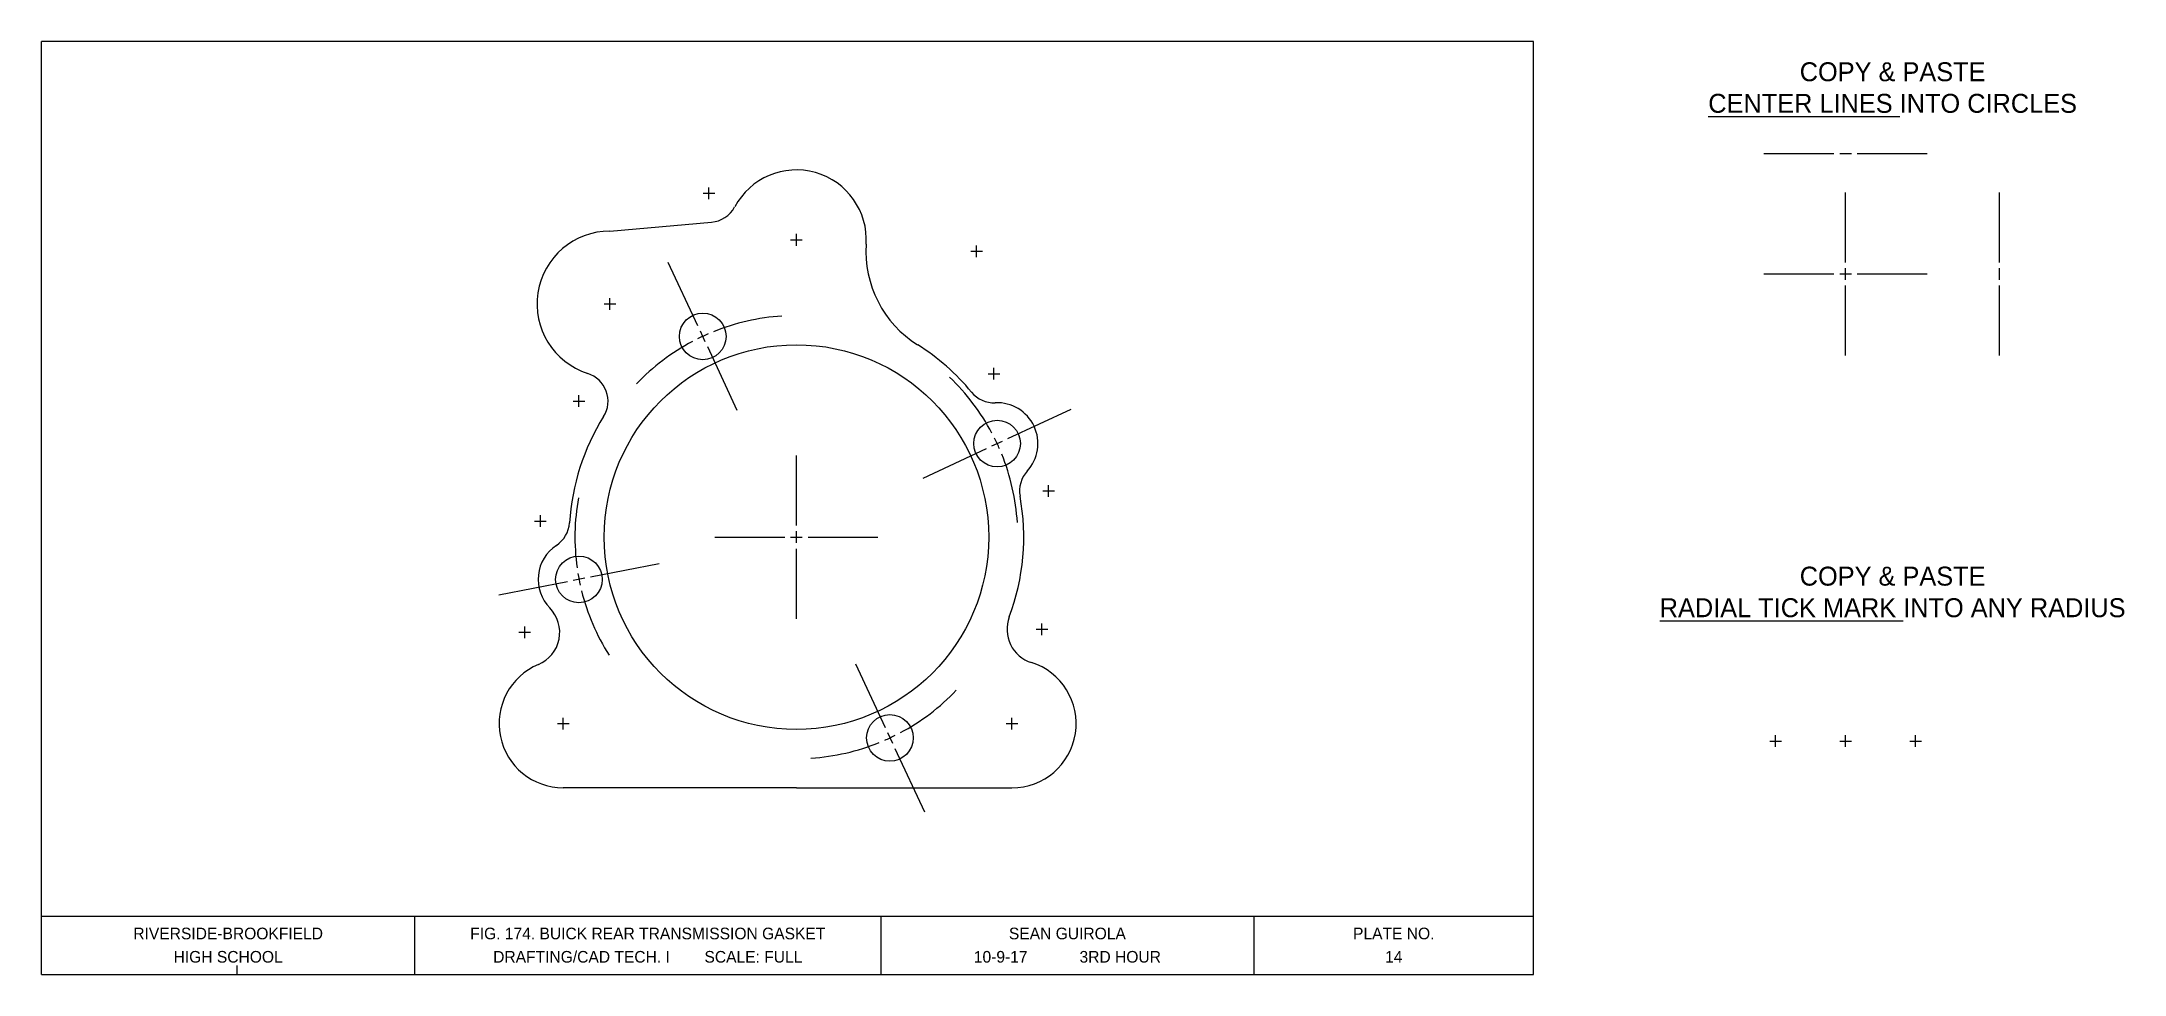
# Model space of a CAD drawing. Header units: inches. Extents: x 0 to 22.3, y 0 to 10.
import ezdxf
from ezdxf.enums import TextEntityAlignment as Align

# ---------------------------------------------------------------- set-up
doc = ezdxf.new("R2010")
doc.units = ezdxf.units.IN
doc.header["$MEASUREMENT"] = 0
for name, color, linetype in [('Boarder Line', 7, 'Continuous'), ('Center Lines', 1, 'Continuous'), ('Title Block', 6, 'Continuous')]:
    doc.layers.add(name, color=color, linetype=linetype)

msp = doc.modelspace()

# ---------------------------------------------------------------- linework, layer by layer
for p, q in [((0, 0), (0, 10)), ((6.094, 7.969), (7.184, 8.064)), ((7.09, 6.84), (7.09, 6.84)), ((10.246, 5.691), (10.246, 5.691)), ((8.094, 4.688), (8.094, 4.688)), ((5.762, 4.234), (5.762, 4.234)), ((9.097, 2.535), (9.097, 2.535)), ((8.094, 2), (5.594, 2)), ((8.094, 2), (10.406, 2)), ((2.097, 0), (2.097, 0.094))]:
    msp.add_line(p, q)
for centre, radius in [((7.09, 6.84), 0.25), ((8.094, 4.688), 2.062), ((10.246, 5.691), 0.25), ((5.762, 4.234), 0.25), ((9.097, 2.535), 0.25)]:
    msp.add_circle(centre, radius)
for centre, radius, start, end in [((8.094, 7.875), 0.75, 356.4099, 151.9018), ((7.156, 8.375), 0.312, 275, 331.9018), ((6.094, 7.188), 0.781, 90, 252.34), ((10.027, 7.754), 1.188, 176.4099, 237.7622), ((8.094, 4.688), 2.438, 39.6013, 57.7622), ((5.762, 6.145), 0.312, 327.9873, 72.34), ((10.213, 6.44), 0.312, 219.6013, 272.5685), ((10.246, 5.691), 0.438, 317.4315, 92.5685), ((8.094, 4.688), 2.438, 147.9873, 176.3987), ((10.799, 5.184), 0.312, 137.4315, 190.3987), ((8.094, 4.688), 2.438, 339.4519, 10.3987), ((5.349, 4.86), 0.312, 303.4315, 356.3987), ((5.762, 4.234), 0.438, 123.4315, 224.3253), ((5.181, 3.667), 0.375, 292.8514, 44.3253), ((10.727, 3.7), 0.375, 159.4519, 252.4116), ((5.594, 2.688), 0.688, 112.8514, 270), ((10.406, 2.688), 0.688, 270, 72.4116)]:
    msp.add_arc(centre, radius, start, end)
at = {"layer": 'Boarder Line'}
for p, q in [((16, 10), (0, 10)), ((16, 0), (16, 10)), ((0, 0.625), (16, 0.625)), ((4, 0.625), (4, 0)), ((9, 0.625), (9, 0)), ((13, 0.625), (13, 0)), ((0, 0), (16, 0))]:
    msp.add_line(p, q, dxfattribs=at)
at = {"layer": 'Center Lines'}
for p, q in [((18.47, 8.802), (19.22, 8.802)), ((19.283, 8.802), (19.408, 8.802)), ((19.47, 8.802), (20.22, 8.802)), ((7.094, 8.375), (7.219, 8.375)), ((7.156, 8.313), (7.156, 8.438)), ((19.345, 7.634), (19.345, 8.384)), ((20.997, 7.634), (20.997, 8.384)), ((8.031, 7.875), (8.156, 7.875)), ((8.094, 7.812), (8.094, 7.938)), ((7.037, 6.953), (6.72, 7.633)), ((9.965, 7.754), (10.09, 7.754)), ((10.027, 7.691), (10.027, 7.816)), ((18.47, 7.509), (19.22, 7.509)), ((19.283, 7.509), (19.408, 7.509)), ((19.345, 7.446), (19.345, 7.571)), ((19.345, 6.634), (19.345, 7.384)), ((19.47, 7.509), (20.22, 7.509)), ((20.997, 7.446), (20.997, 7.571)), ((20.997, 6.634), (20.997, 7.384)), ((6.031, 7.188), (6.156, 7.188)), ((6.094, 7.125), (6.094, 7.25)), ((7.116, 6.783), (7.064, 6.897)), ((7.46, 6.047), (7.143, 6.727)), ((10.213, 6.378), (10.213, 6.503)), ((10.15, 6.44), (10.275, 6.44)), ((5.699, 6.145), (5.824, 6.145)), ((5.762, 6.083), (5.762, 6.208)), ((10.36, 5.744), (11.039, 6.061)), ((9.453, 5.321), (10.133, 5.638)), ((10.19, 5.665), (10.303, 5.718)), ((8.094, 4.812), (8.094, 5.562)), ((10.736, 5.184), (10.861, 5.184)), ((10.799, 5.121), (10.799, 5.246)), ((5.349, 4.798), (5.349, 4.923)), ((5.287, 4.86), (5.412, 4.86)), ((8.094, 4.625), (8.094, 4.75)), ((7.219, 4.688), (7.969, 4.688)), ((8.031, 4.688), (8.156, 4.688)), ((8.094, 3.812), (8.094, 4.562)), ((8.219, 4.688), (8.969, 4.688)), ((5.824, 4.246), (5.701, 4.222)), ((6.621, 4.401), (5.885, 4.258)), ((5.64, 4.21), (4.903, 4.067)), ((5.119, 3.667), (5.244, 3.667)), ((5.181, 3.604), (5.181, 3.729)), ((10.665, 3.7), (10.79, 3.7)), ((10.727, 3.638), (10.727, 3.763)), ((8.728, 3.328), (9.045, 2.648)), ((5.531, 2.688), (5.656, 2.688)), ((5.594, 2.625), (5.594, 2.75)), ((10.344, 2.688), (10.469, 2.688)), ((10.406, 2.625), (10.406, 2.75)), ((9.071, 2.592), (9.124, 2.478)), ((18.533, 2.501), (18.658, 2.501)), ((18.595, 2.439), (18.595, 2.564)), ((19.283, 2.501), (19.408, 2.501)), ((19.345, 2.439), (19.345, 2.564)), ((20.033, 2.501), (20.158, 2.501)), ((20.095, 2.439), (20.095, 2.564)), ((9.15, 2.422), (9.467, 1.742))]:
    msp.add_line(p, q, dxfattribs=at)
for start, end in [(93.7698, 111.9841), (118.0159, 136.2302), (113.4922, 116.5078), (28.0159, 46.2302), (23.4922, 26.5078), (3.7698, 21.9841), (169.7698, 187.9841), (189.4922, 192.5078), (194.0159, 212.2302), (298.0159, 316.2302), (273.7698, 291.9841), (293.4922, 296.5078)]:
    msp.add_arc((8.094, 4.688), 2.375, start, end, dxfattribs=at)

# ---------------------------------------------------------------- texts
msp.add_text('XX', height=0.00125).set_placement((3.998, 0.624), align=Align.MIDDLE_CENTER)
at = {"layer": 'Center Lines', "char_height": 0.20313, "attachment_point": 1}
for s, insert in [('\\pxqc;COPY & PASTE \\P{\\LCENTER LINES} INTO CIRCLES', (17.323, 9.779)), ('\\pxqc;COPY & PASTE \\P{\\LRADIAL TICK MARK} INTO ANY RADIUS', (17.323, 4.371))]:
    msp.add_mtext_dynamic_manual_height_columns(s, width=5.0539, gutter_width=0.625, heights=[0], dxfattribs=dict(at, insert=insert))
at = {"layer": 'Title Block'}
for s, height, p in [('RIVERSIDE-BROOKFIELD', 0.125, (2, 0.438)), ('FIG. 174. BUICK REAR TRANSMISSION GASKET', 0.125, (6.5, 0.438)), ('SEAN GUIROLA', 0.125, (11, 0.438)), ('PLATE NO.', 0.125, (14.5, 0.438)), ('HIGH SCHOOL', 0.125, (2, 0.188)), ('DRAFTING/CAD TECH. I        SCALE: FULL', 0.125, (6.5, 0.188)), ('10-9-17            3RD HOUR', 0.125, (11, 0.188)), ('14', 0.125, (14.5, 0.188)), ('007', 0.0000781, (1.771, 0.187))]:
    msp.add_text(s, height=height, dxfattribs=at).set_placement(p, align=Align.MIDDLE_CENTER)

doc.saveas('drawing.dxf')
